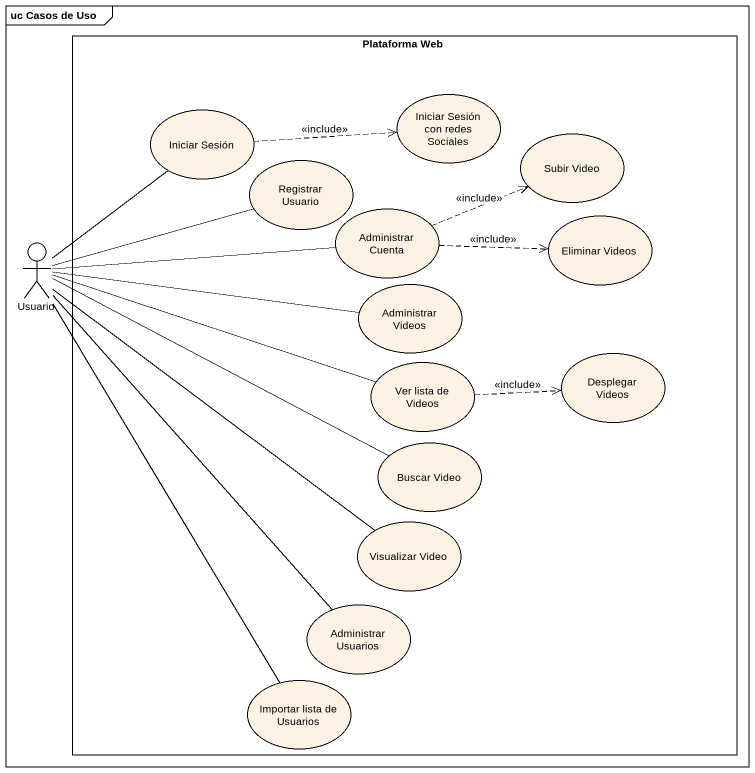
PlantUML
@startuml
mainframe uc Casos de Uso
rectangle "Plataforma Web" as Plataforma_Web {
  usecase "Iniciar Sesión con redes Sociales" as Iniciar_Sesión_con_redes
  usecase "Iniciar Sesión" as Iniciar_Sesión
  usecase "Subir Video" as Subir_Video
  usecase "Registrar Usuario" as Registrar_Usuario
  usecase "Administrar Cuenta" as Administrar_Cuenta
  usecase "Eliminar Videos" as Eliminar_Videos
  usecase "Administrar Videos" as Administrar_Videos
  usecase "Ver lista de Videos" as Ver_lista_de_Videos
  usecase "Desplegar Videos" as Desplegar_Videos
  usecase "Buscar Video" as Buscar_Video
  usecase "Visualizar Video" as Visualizar_Video
  usecase "Administrar Usuarios" as Administrar_Usuarios
  usecase "Importar lista de Usuarios" as Importar_lista_de_Usuarios
}
actor Usuario
Iniciar_Sesión .right.> Iniciar_Sesión_con_redes : <<include>>
Administrar_Cuenta .right.> Subir_Video : <<include>>
Administrar_Cuenta .right.> Eliminar_Videos : <<include>>
Usuario -up- Iniciar_Sesión
Usuario -right- Registrar_Usuario
Usuario -right- Administrar_Cuenta
Usuario -right- Administrar_Videos
Usuario -right- Ver_lista_de_Videos
Usuario -right- Buscar_Video
Usuario -- Visualizar_Video
Usuario -- Administrar_Usuarios
Usuario -- Importar_lista_de_Usuarios
Ver_lista_de_Videos .right.> Desplegar_Videos : <<include>>
@enduml
